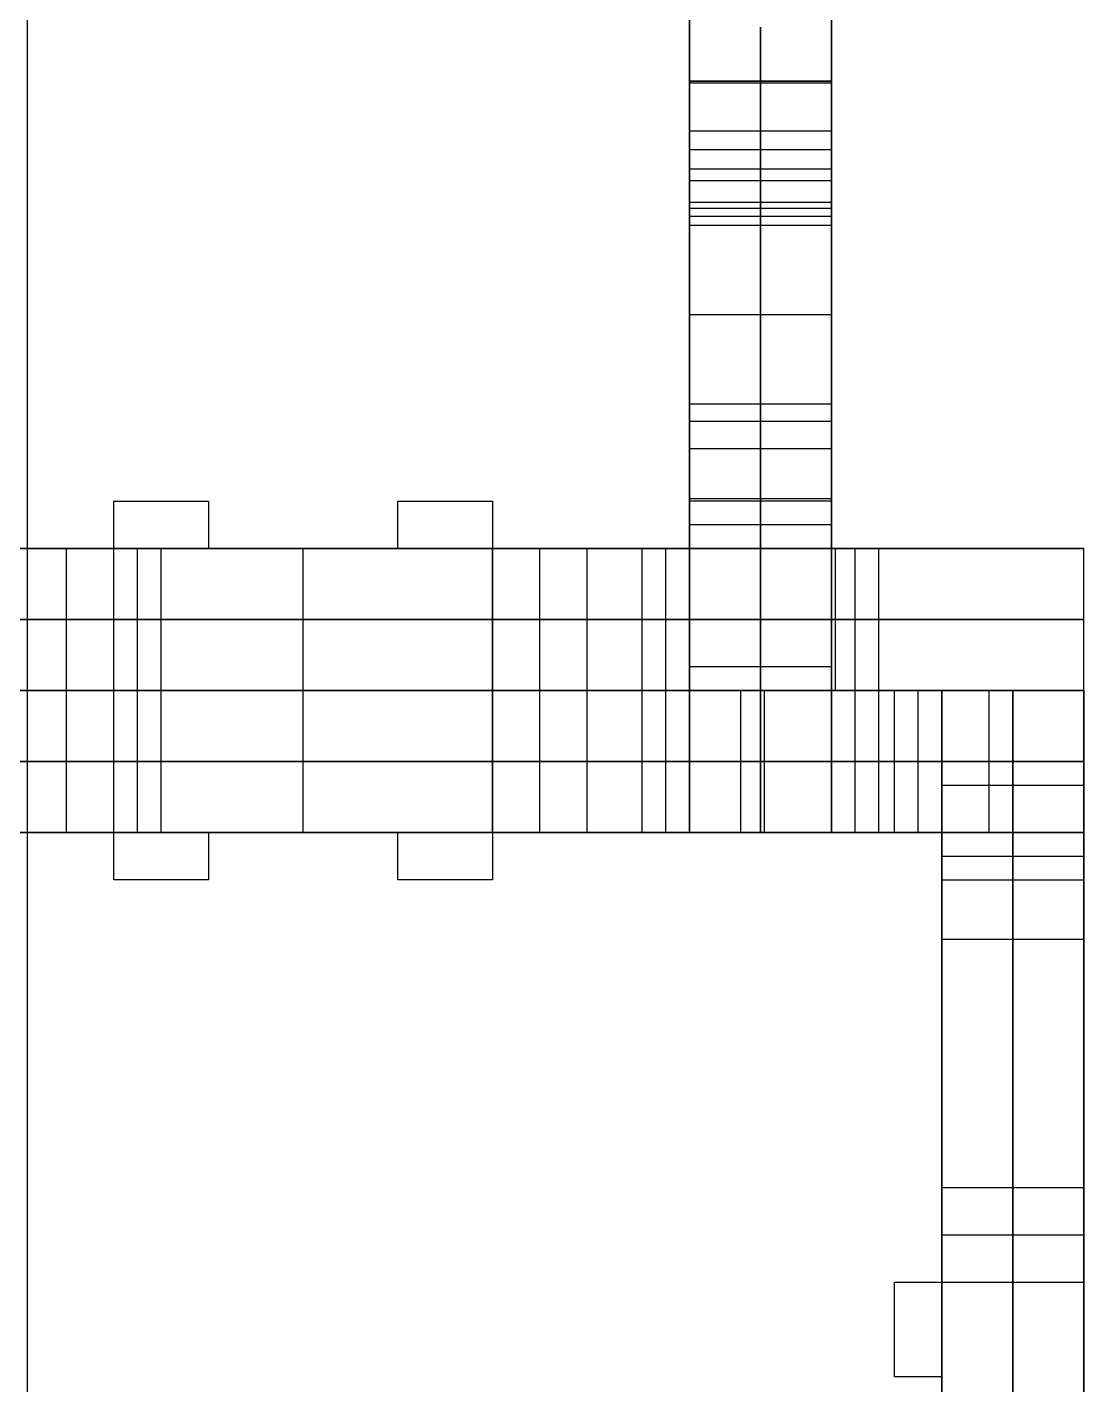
# Model space of a CAD drawing. Extents: x -2580 to -2312, y -43168 to -40231.
# Drawn here: x -2445.5 to -2311.5, y -42987.5 to -42815.4 of the extents above; entities that cross this region are included whole.
import ezdxf

# ---------------------------------------------------------------- set-up
doc = ezdxf.new("R2010")
doc.units = 0
doc.layers.add('ENDS', color=40, linetype='CONTINUOUS')

# ---------------------------------------------------------------- blocks, each defined once
blk = doc.blocks.new('SKYLARK200_END-XXXS-1')
at = {"layer": 'ENDS'}
for p, q in [((-134, -2068.02, 264), (-134, -2918.01, 264)), ((-134, -2068.02, 282), (-134, -2918.01, 282)), ((-50, -2068.03, 141), (-50, -2650.03, 141)), ((-32, -2068.03, 141), (-32, -2650.03, 141)), ((-50, -2650.02, 282), (-50, -2508.42, 282)), ((-50, -2650.02, 264), (-50, -2508.42, 264)), ((-50, -2650.02, 273), (-50, -2508.42, 273)), ((-50, -2523.93, 226), (-50, -2601.93, 226)), ((-50, -2601.93, 56), (-50, -2523.93, 56)), ((-41, -2583.93, 226), (-41, -2601.93, 226)), ((-41, -2601.93, 56), (-41, -2583.93, 56)), ((-32, -2601.93, 56), (-32, -2583.93, 56)), ((-32, -2583.93, 226), (-32, -2601.93, 226)), ((-32, -2590.78, 282), (-50, -2590.78, 282)), ((-50, -2590.78, 282), (-50, -2603.43, 282)), ((-32, -2590.78, 0), (-50, -2590.78, 0)), ((-50, -2603.43, 0), (-50, -2590.78, 0)), ((-32, -2590.84, 281.13), (-50, -2590.84, 281.13)), ((-32, -2590.84, 0.87), (-50, -2590.84, 0.87)), ((-32, -2591.03, 280.28), (-50, -2591.03, 280.28)), ((-50, -2607.93, 232), (-50, -2591.03, 280.28)), ((-32, -2591.03, 1.72), (-50, -2591.03, 1.72)), ((-50, -2591.03, 1.72), (-50, -2607.93, 50)), ((-41, -2590.78, 282), (-41, -2603.43, 282)), ((-41, -2603.43, 0), (-41, -2590.78, 0)), ((-41, -2607.93, 232), (-41, -2591.03, 280.28)), ((-41, -2591.03, 1.72), (-41, -2607.93, 50)), ((-32, -2590.78, 282), (-32, -2603.43, 282)), ((-32, -2603.43, 0), (-32, -2590.78, 0)), ((-32, -2607.93, 232), (-32, -2591.03, 280.28)), ((-32, -2591.03, 1.72), (-32, -2607.93, 50)), ((-32, -2597.11, 282), (-50, -2597.11, 282)), ((-32, -2597.11, 0), (-50, -2597.11, 0)), ((-32, -2599.48, 256.14), (-50, -2599.48, 256.14)), ((-32, -2599.48, 25.86), (-50, -2599.48, 25.86)), ((-32, -2601.93, 226), (-50, -2601.93, 226)), ((-32, -2601.93, 56), (-50, -2601.93, 56)), ((-32, -2603.43, 282), (-50, -2603.43, 282)), ((-32, -2603.43, 0), (-50, -2603.43, 0)), ((-32, -2606.17, 227.76), (-50, -2606.17, 227.76)), ((-32, -2606.17, 54.24), (-50, -2606.17, 54.24)), ((-32, -2606.9, 283.1), (-50, -2606.9, 283.1)), ((-32, -2606.9, -1.1), (-50, -2606.9, -1.1)), ((-32, -2607.93, 232), (-50, -2607.93, 232)), ((-32, -2607.93, 50), (-50, -2607.93, 50)), ((-32, -2609.09, 286), (-50, -2609.09, 286)), ((-32, -2609.09, -4), (-50, -2609.09, -4)), ((-32, -2620.4, 294), (-50, -2620.4, 294)), ((-32, -2620.4, -12), (-50, -2620.4, -12)), ((-32, -2631.72, 286), (-50, -2631.72, 286)), ((-32, -2631.72, -4), (-50, -2631.72, -4)), ((-32, -2633.91, 283.1), (-50, -2633.91, 283.1)), ((-32, -2633.91, -1.1), (-50, -2633.91, -1.1)), ((-32, -2637.37, 282), (-50, -2637.37, 282)), ((-50, -2637.37, 282), (-50, -2650.03, 282)), ((-32, -2637.37, 0), (-50, -2637.37, 0)), ((-50, -2650.03, 0), (-50, -2637.37, 0)), ((-41, -2637.37, 282), (-41, -2650.03, 282)), ((-41, -2650.03, 0), (-41, -2637.37, 0)), ((-32, -2637.37, 282), (-32, -2650.03, 282)), ((-32, -2650.03, 0), (-32, -2637.37, 0)), ((-123, -2644.02, 282), (-111, -2644.02, 282)), ((-123, -2644.02, 264), (-111, -2644.02, 264)), ((-123, -2644.02, 282), (-123, -2644.02, 264)), ((-123, -2692.02, 282), (-123, -2644.02, 282)), ((-123, -2692.02, 264), (-123, -2644.02, 264)), ((-123, -2644.02, 273), (-111, -2644.02, 273)), ((-123, -2692.02, 273), (-123, -2644.02, 273)), ((-117, -2644.02, 282), (-117, -2644.02, 264)), ((-111, -2644.02, 282), (-111, -2644.02, 264)), ((-111, -2644.02, 282), (-111, -2650.02, 282)), ((-111, -2644.02, 264), (-111, -2650.02, 264)), ((-111, -2644.02, 273), (-111, -2650.02, 273)), ((-87, -2650.02, 282), (-87, -2644.02, 282)), ((-87, -2644.02, 282), (-87, -2644.02, 264)), ((-87, -2650.02, 264), (-87, -2644.02, 264)), ((-87, -2644.02, 282), (-75, -2644.02, 282)), ((-87, -2644.02, 264), (-75, -2644.02, 264)), ((-87, -2650.02, 273), (-87, -2644.02, 273)), ((-87, -2644.02, 273), (-75, -2644.02, 273)), ((-81, -2644.02, 282), (-81, -2644.02, 264)), ((-75, -2644.02, 282), (-75, -2644.02, 264)), ((-75, -2644.02, 282), (-75, -2692.02, 282)), ((-75, -2644.02, 264), (-75, -2692.02, 264)), ((-75, -2644.02, 273), (-75, -2692.02, 273)), ((-32, -2643.7, 282), (-50, -2643.7, 282)), ((-32, -2643.7, 0), (-50, -2643.7, 0)), ((-32, -2644.03, 240.25), (-50, -2644.03, 240.25)), ((-50, -2650.03, 240.25), (-50, -2644.03, 240.25)), ((-32, -2644.03, 228.25), (-50, -2644.03, 228.25)), ((-50, -2644.03, 240.25), (-50, -2644.03, 228.25)), ((-50, -2644.03, 228.25), (-50, -2686.03, 228.25)), ((-32, -2644.03, 168.25), (-50, -2644.03, 168.25)), ((-50, -2686.03, 168.25), (-50, -2644.03, 168.25)), ((-32, -2644.03, 156.25), (-50, -2644.03, 156.25)), ((-50, -2644.03, 168.25), (-50, -2644.03, 156.25)), ((-50, -2644.03, 156.25), (-50, -2650.03, 156.25)), ((-32, -2644.03, 113.25), (-50, -2644.03, 113.25)), ((-50, -2650.03, 113.25), (-50, -2644.03, 113.25)), ((-32, -2644.03, 101.25), (-50, -2644.03, 101.25)), ((-50, -2644.03, 113.25), (-50, -2644.03, 101.25)), ((-50, -2644.03, 101.25), (-50, -2686.03, 101.25)), ((-32, -2644.03, 41.25), (-50, -2644.03, 41.25)), ((-50, -2686.03, 41.25), (-50, -2644.03, 41.25)), ((-32, -2644.03, 29.25), (-50, -2644.03, 29.25)), ((-50, -2644.03, 41.25), (-50, -2644.03, 29.25)), ((-50, -2644.03, 29.25), (-50, -2650.03, 29.25)), ((-32, -2644.03, 234.25), (-50, -2644.03, 234.25)), ((-32, -2644.03, 162.25), (-50, -2644.03, 162.25)), ((-32, -2644.03, 107.25), (-50, -2644.03, 107.25)), ((-32, -2644.03, 35.25), (-50, -2644.03, 35.25)), ((-41, -2650.03, 240.25), (-41, -2644.03, 240.25)), ((-41, -2644.03, 240.25), (-41, -2644.03, 228.25)), ((-41, -2644.03, 228.25), (-41, -2686.03, 228.25)), ((-41, -2686.03, 168.25), (-41, -2644.03, 168.25)), ((-41, -2644.03, 168.25), (-41, -2644.03, 156.25)), ((-41, -2644.03, 156.25), (-41, -2650.03, 156.25)), ((-41, -2650.03, 113.25), (-41, -2644.03, 113.25)), ((-41, -2644.03, 113.25), (-41, -2644.03, 101.25)), ((-41, -2644.03, 101.25), (-41, -2686.03, 101.25)), ((-41, -2686.03, 41.25), (-41, -2644.03, 41.25)), ((-41, -2644.03, 41.25), (-41, -2644.03, 29.25)), ((-41, -2644.03, 29.25), (-41, -2650.03, 29.25)), ((-32, -2650.03, 240.25), (-32, -2644.03, 240.25)), ((-32, -2644.03, 240.25), (-32, -2644.03, 228.25)), ((-32, -2644.03, 228.25), (-32, -2686.03, 228.25)), ((-32, -2686.03, 168.25), (-32, -2644.03, 168.25)), ((-32, -2644.03, 168.25), (-32, -2644.03, 156.25)), ((-32, -2644.03, 156.25), (-32, -2650.03, 156.25)), ((-32, -2650.03, 113.25), (-32, -2644.03, 113.25)), ((-32, -2644.03, 113.25), (-32, -2644.03, 101.25)), ((-32, -2644.03, 101.25), (-32, -2686.03, 101.25)), ((-32, -2686.03, 41.25), (-32, -2644.03, 41.25)), ((-32, -2644.03, 41.25), (-32, -2644.03, 29.25)), ((-32, -2644.03, 29.25), (-32, -2650.03, 29.25)), ((-111, -2647.02, 282), (-111, -2647.02, 264)), ((-87, -2647.02, 282), (-87, -2647.02, 264)), ((-32, -2647.03, 240.25), (-50, -2647.03, 240.25)), ((-32, -2647.03, 156.25), (-50, -2647.03, 156.25)), ((-32, -2647.03, 113.25), (-50, -2647.03, 113.25)), ((-32, -2647.03, 29.25), (-50, -2647.03, 29.25)), ((0, -2650.02, 141), (-244, -2650.02, 141)), ((-182.99, -2650.02, 140), (-116.99, -2650.02, 140)), ((-122.99, -2650.02, 258), (-134.99, -2650.02, 258)), ((-134, -2650.02, 140), (-134, -2650.02, 258)), ((-128.99, -2668.02, 258), (-128.99, -2650.02, 258)), ((-122.99, -2668.02, 128), (-122.99, -2650.02, 128)), ((-116.99, -2650.02, 128), (-122.99, -2650.02, 128)), ((-122.99, -2668.02, -18), (-122.99, -2650.02, -18)), ((-122.99, -2650.02, 128), (-122.99, -2650.02, -18)), ((-122.99, -2650.02, -18), (-74.99, -2650.02, -18)), ((-122.99, -2668.02, 300), (-122.99, -2650.02, 300)), ((-74.99, -2650.02, 300), (-122.99, -2650.02, 300)), ((-122.99, -2668.02, 258), (-122.99, -2650.02, 258)), ((-122.99, -2650.02, 300), (-122.99, -2650.02, 258)), ((-122.99, -2668.02, 140), (-122.99, -2650.02, 140)), ((-122.99, -2668.02, 55), (-122.99, -2650.02, 55)), ((-122.99, -2668.02, 279), (-122.99, -2650.02, 279)), ((-119.99, -2668.02, 128), (-119.99, -2650.02, 128)), ((-116.99, -2668.02, 140), (-116.99, -2650.02, 140)), ((-116.99, -2668.02, 128), (-116.99, -2650.02, 128)), ((-116.99, -2650.02, 140), (-116.99, -2650.02, 128)), ((-116.99, -2668.02, 134), (-116.99, -2650.02, 134)), ((-111, -2650.02, 282), (-111, -2650.02, 264)), ((-111, -2650.02, 282), (-87, -2650.02, 282)), ((-111, -2650.02, 264), (-87, -2650.02, 264)), ((-111, -2650.02, 273), (-87, -2650.02, 273)), ((-99, -2650.02, 282), (-99, -2650.02, 264)), ((-98.99, -2668.02, -18), (-98.99, -2650.02, -18)), ((-98.99, -2668.02, 300), (-98.99, -2650.02, 300)), ((-87, -2650.02, 282), (-87, -2650.02, 264)), ((-75, -2650.02, 282), (-75, -2650.02, 264)), ((-74.99, -2668.02, -18), (-74.99, -2650.02, -18)), ((-74.99, -2668.02, 24), (-74.99, -2650.02, 24)), ((-74.99, -2650.02, -18), (-74.99, -2650.02, 24)), ((-74.99, -2650.02, 24), (-62.99, -2650.02, 24)), ((-74.99, -2668.02, 258), (-74.99, -2650.02, 258)), ((-62.99, -2650.02, 258), (-74.99, -2650.02, 258)), ((-74.99, -2668.02, 300), (-74.99, -2650.02, 300)), ((-74.99, -2650.02, 258), (-74.99, -2650.02, 300)), ((-74.99, -2668.02, 18), (-74.99, -2650.02, 18)), ((-74.99, -2668.02, 264), (-74.99, -2650.02, 264)), ((-68.99, -2668.02, 24), (-68.99, -2650.02, 24)), ((-68.99, -2668.02, 258), (-68.99, -2650.02, 258)), ((-62.99, -2668.02, 24), (-62.99, -2650.02, 24)), ((-62.99, -2668.02, 18), (-62.99, -2650.02, 18)), ((-62.99, -2650.02, 24), (-62.99, -2650.02, 18)), ((-62.99, -2650.02, 18), (0, -2650.02, 18)), ((-62.99, -2668.02, 264), (-62.99, -2650.02, 264)), ((0, -2650.02, 264), (-62.99, -2650.02, 264)), ((-62.99, -2668.02, 258), (-62.99, -2650.02, 258)), ((-62.99, -2650.02, 264), (-62.99, -2650.02, 258)), ((-62.99, -2668.02, 21), (-62.99, -2650.02, 21)), ((-62.99, -2668.02, 261), (-62.99, -2650.02, 261)), ((-56, -2668.02, 41.25), (-56, -2650.02, 41.25)), ((-26, -2650.02, 41.25), (-56, -2650.02, 41.25)), ((-56, -2668.02, 53.25), (-56, -2650.02, 53.25)), ((-56, -2650.02, 41.25), (-56, -2650.02, 53.25)), ((-56, -2650.02, 53.25), (-50, -2650.02, 53.25)), ((-56, -2668.02, 89.25), (-56, -2650.02, 89.25)), ((-50, -2650.02, 89.25), (-56, -2650.02, 89.25)), ((-56, -2668.02, 101.25), (-56, -2650.02, 101.25)), ((-56, -2650.02, 89.25), (-56, -2650.02, 101.25)), ((-56, -2650.02, 101.25), (-26, -2650.02, 101.25)), ((-56, -2668.02, 168.25), (-56, -2650.02, 168.25)), ((-26, -2650.02, 168.25), (-56, -2650.02, 168.25)), ((-56, -2668.02, 180.25), (-56, -2650.02, 180.25)), ((-56, -2650.02, 168.25), (-56, -2650.02, 180.25)), ((-56, -2650.02, 180.25), (-50, -2650.02, 180.25)), ((-56, -2668.02, 216.25), (-56, -2650.02, 216.25)), ((-50, -2650.02, 216.25), (-56, -2650.02, 216.25)), ((-56, -2668.02, 228.25), (-56, -2650.02, 228.25)), ((-56, -2650.02, 216.25), (-56, -2650.02, 228.25)), ((-56, -2650.02, 228.25), (-26, -2650.02, 228.25)), ((-56, -2668.02, 47.25), (-56, -2650.02, 47.25)), ((-56, -2668.02, 95.25), (-56, -2650.02, 95.25)), ((-56, -2668.02, 174.25), (-56, -2650.02, 174.25)), ((-56, -2668.02, 222.25), (-56, -2650.02, 222.25)), ((-53, -2668.02, 53.25), (-53, -2650.02, 53.25)), ((-53, -2668.02, 89.25), (-53, -2650.02, 89.25)), ((-53, -2668.02, 180.25), (-53, -2650.02, 180.25)), ((-53, -2668.02, 216.25), (-53, -2650.02, 216.25)), ((-50, -2668.02, 53.25), (-50, -2650.02, 53.25)), ((-50, -2668.02, 89.25), (-50, -2650.02, 89.25)), ((-50, -2650.02, 53.25), (-50, -2650.02, 89.25)), ((-50, -2668.02, 180.25), (-50, -2650.02, 180.25)), ((-50, -2668.02, 216.25), (-50, -2650.02, 216.25)), ((-50, -2650.02, 180.25), (-50, -2650.02, 216.25)), ((-50, -2668.02, 41.25), (-50, -2650.02, 41.25)), ((-50, -2668.02, 71.25), (-50, -2650.02, 71.25)), ((-50, -2668.02, 101.25), (-50, -2650.02, 101.25)), ((-50, -2668.02, 168.25), (-50, -2650.02, 168.25)), ((-50, -2668.02, 198.25), (-50, -2650.02, 198.25)), ((-50, -2668.02, 228.25), (-50, -2650.02, 228.25)), ((0, -2650.02, 282), (-50, -2650.02, 282)), ((-50, -2650.02, 282), (-50, -2650.02, 264)), ((0, -2650.02, 264), (-50, -2650.02, 264)), ((0, -2650.02, 273), (-50, -2650.02, 273)), ((-32, -2650.03, 282), (-50, -2650.03, 282)), ((-32, -2650.03, 240.25), (-50, -2650.03, 240.25)), ((-50, -2650.03, 282), (-50, -2650.03, 240.25)), ((-32, -2650.03, 156.25), (-50, -2650.03, 156.25)), ((-32, -2650.03, 113.25), (-50, -2650.03, 113.25)), ((-50, -2650.03, 156.25), (-50, -2650.03, 113.25)), ((-32, -2650.03, 29.25), (-50, -2650.03, 29.25)), ((-32, -2650.03, 0), (-50, -2650.03, 0)), ((-50, -2650.03, 29.25), (-50, -2650.03, 0)), ((-32, -2650.03, 261.12), (-50, -2650.03, 261.12)), ((-32, -2650.03, 168.25), (-50, -2650.03, 168.25)), ((-32, -2650.03, 134.75), (-50, -2650.03, 134.75)), ((-32, -2650.03, 101.25), (-50, -2650.03, 101.25)), ((-32, -2650.03, 41.25), (-50, -2650.03, 41.25)), ((-32, -2650.03, 14.62), (-50, -2650.03, 14.62)), ((-41, -2650.03, 282), (-41, -2650.03, 240.25)), ((-41, -2650.03, 156.25), (-41, -2650.03, 113.25)), ((-41, -2650.03, 29.25), (-41, -2650.03, 0)), ((-32, -2650.02, 53.25), (-26, -2650.02, 53.25)), ((-32, -2668.02, 53.25), (-32, -2650.02, 53.25)), ((-32, -2668.02, 89.25), (-32, -2650.02, 89.25)), ((-26, -2650.02, 89.25), (-32, -2650.02, 89.25)), ((-32, -2650.02, 89.25), (-32, -2650.02, 53.25)), ((-32, -2650.02, 180.25), (-26, -2650.02, 180.25)), ((-32, -2668.02, 180.25), (-32, -2650.02, 180.25)), ((-32, -2668.02, 216.25), (-32, -2650.02, 216.25)), ((-26, -2650.02, 216.25), (-32, -2650.02, 216.25)), ((-32, -2650.02, 216.25), (-32, -2650.02, 180.25)), ((-32, -2668.02, 41.25), (-32, -2650.02, 41.25)), ((-32, -2668.02, 101.25), (-32, -2650.02, 101.25)), ((-32, -2668.02, 71.25), (-32, -2650.02, 71.25)), ((-32, -2668.02, 168.25), (-32, -2650.02, 168.25)), ((-32, -2668.02, 228.25), (-32, -2650.02, 228.25)), ((-32, -2668.02, 198.25), (-32, -2650.02, 198.25)), ((-32, -2650.03, 282), (-32, -2650.03, 240.25)), ((-32, -2650.03, 156.25), (-32, -2650.03, 113.25)), ((-32, -2650.03, 29.25), (-32, -2650.03, 0)), ((-31.5, -2668.02, 18), (-31.5, -2650.02, 18)), ((-31.5, -2668.02, 264), (-31.5, -2650.02, 264)), ((-29, -2668.02, 53.25), (-29, -2650.02, 53.25)), ((-29, -2668.02, 89.25), (-29, -2650.02, 89.25)), ((-29, -2668.02, 180.25), (-29, -2650.02, 180.25)), ((-29, -2668.02, 216.25), (-29, -2650.02, 216.25)), ((-26, -2668.02, 53.25), (-26, -2650.02, 53.25)), ((-26, -2668.02, 41.25), (-26, -2650.02, 41.25)), ((-26, -2650.02, 53.25), (-26, -2650.02, 41.25)), ((-26, -2668.02, 101.25), (-26, -2650.02, 101.25)), ((-26, -2668.02, 89.25), (-26, -2650.02, 89.25)), ((-26, -2650.02, 101.25), (-26, -2650.02, 89.25)), ((-26, -2668.02, 180.25), (-26, -2650.02, 180.25)), ((-26, -2668.02, 168.25), (-26, -2650.02, 168.25)), ((-26, -2650.02, 180.25), (-26, -2650.02, 168.25)), ((-26, -2668.02, 228.25), (-26, -2650.02, 228.25)), ((-26, -2668.02, 216.25), (-26, -2650.02, 216.25)), ((-26, -2650.02, 228.25), (-26, -2650.02, 216.25)), ((-26, -2668.02, 47.25), (-26, -2650.02, 47.25)), ((-26, -2668.02, 95.25), (-26, -2650.02, 95.25)), ((-26, -2668.02, 174.25), (-26, -2650.02, 174.25)), ((-26, -2668.02, 222.25), (-26, -2650.02, 222.25)), ((-18, -2650.02, 282), (-18, -2650.02, 264)), ((0, -2668.02, 18), (0, -2650.02, 18)), ((0, -2668.02, 264), (0, -2650.02, 264)), ((0, -2650.02, 18), (0, -2650.02, 264)), ((0, -2668.02, 141), (0, -2650.02, 141)), ((0, -2743.02, 282), (0, -2650.02, 282)), ((0, -2650.02, 282), (0, -2650.02, 264)), ((0, -2743.02, 264), (0, -2650.02, 264)), ((0, -2743.02, 273), (0, -2650.02, 273)), ((-182.99, -2659.02, 140), (-116.99, -2659.02, 140)), ((-122.99, -2659.02, 258), (-134.99, -2659.02, 258)), ((-116.99, -2659.02, 128), (-122.99, -2659.02, 128)), ((-122.99, -2659.02, 128), (-122.99, -2659.02, -18)), ((-122.99, -2659.02, -18), (-74.99, -2659.02, -18)), ((-74.99, -2659.02, 300), (-122.99, -2659.02, 300)), ((-122.99, -2659.02, 300), (-122.99, -2659.02, 258)), ((-116.99, -2659.02, 140), (-116.99, -2659.02, 128)), ((-74.99, -2659.02, -18), (-74.99, -2659.02, 24)), ((-74.99, -2659.02, 24), (-62.99, -2659.02, 24)), ((-62.99, -2659.02, 258), (-74.99, -2659.02, 258)), ((-74.99, -2659.02, 258), (-74.99, -2659.02, 300)), ((-62.99, -2659.02, 24), (-62.99, -2659.02, 18)), ((-62.99, -2659.02, 18), (0, -2659.02, 18)), ((0, -2659.02, 264), (-62.99, -2659.02, 264)), ((-62.99, -2659.02, 264), (-62.99, -2659.02, 258)), ((-26, -2659.02, 41.25), (-56, -2659.02, 41.25)), ((-56, -2659.02, 41.25), (-56, -2659.02, 53.25)), ((-56, -2659.02, 53.25), (-50, -2659.02, 53.25)), ((-50, -2659.02, 89.25), (-56, -2659.02, 89.25)), ((-56, -2659.02, 89.25), (-56, -2659.02, 101.25)), ((-56, -2659.02, 101.25), (-26, -2659.02, 101.25)), ((-26, -2659.02, 168.25), (-56, -2659.02, 168.25)), ((-56, -2659.02, 168.25), (-56, -2659.02, 180.25)), ((-56, -2659.02, 180.25), (-50, -2659.02, 180.25)), ((-50, -2659.02, 216.25), (-56, -2659.02, 216.25)), ((-56, -2659.02, 216.25), (-56, -2659.02, 228.25)), ((-56, -2659.02, 228.25), (-26, -2659.02, 228.25)), ((-50, -2659.02, 53.25), (-50, -2659.02, 89.25)), ((-50, -2659.02, 180.25), (-50, -2659.02, 216.25)), ((-32, -2659.02, 53.25), (-26, -2659.02, 53.25)), ((-26, -2659.02, 89.25), (-32, -2659.02, 89.25)), ((-32, -2659.02, 89.25), (-32, -2659.02, 53.25)), ((-32, -2659.02, 180.25), (-26, -2659.02, 180.25)), ((-26, -2659.02, 216.25), (-32, -2659.02, 216.25)), ((-32, -2659.02, 216.25), (-32, -2659.02, 180.25)), ((-26, -2659.02, 53.25), (-26, -2659.02, 41.25)), ((-26, -2659.02, 101.25), (-26, -2659.02, 89.25)), ((-26, -2659.02, 180.25), (-26, -2659.02, 168.25)), ((-26, -2659.02, 228.25), (-26, -2659.02, 216.25)), ((0, -2659.02, 18), (0, -2659.02, 264)), ((-32, -2665.03, 228.25), (-50, -2665.03, 228.25)), ((-244, -2668.02, 141), (-18, -2668.02, 141)), ((0, -2668.02, 141), (-244, -2668.02, 141)), ((-182.99, -2668.02, 140), (-116.99, -2668.02, 140)), ((-182.99, -2668.02, 140), (-116.99, -2668.02, 140)), ((-122.99, -2668.02, 258), (-134.99, -2668.02, 258)), ((-122.99, -2668.02, 258), (-134.99, -2668.02, 258)), ((-134, -2668.02, 140), (-134, -2668.02, 258)), ((-128.99, -2686.02, 258), (-128.99, -2668.02, 258)), ((-122.99, -2686.02, -18), (-122.99, -2668.02, -18)), ((-122.99, -2668.02, 128), (-122.99, -2668.02, -18)), ((-122.99, -2686.02, 128), (-122.99, -2668.02, 128)), ((-122.99, -2668.02, -18), (-74.99, -2668.02, -18)), ((-122.99, -2686.02, 300), (-122.99, -2668.02, 300)), ((-74.99, -2668.02, 300), (-122.99, -2668.02, 300)), ((-122.99, -2686.02, 258), (-122.99, -2668.02, 258)), ((-122.99, -2668.02, 300), (-122.99, -2668.02, 258)), ((-116.99, -2668.02, 128), (-122.99, -2668.02, 128)), ((-122.99, -2686.02, 55), (-122.99, -2668.02, 55)), ((-122.99, -2686.02, 279), (-122.99, -2668.02, 279)), ((-122.99, -2686.02, 140), (-122.99, -2668.02, 140)), ((-116.99, -2668.02, 128), (-122.99, -2668.02, 128)), ((-122.99, -2668.02, 128), (-122.99, -2668.02, -18)), ((-122.99, -2668.02, -18), (-74.99, -2668.02, -18)), ((-74.99, -2668.02, 300), (-122.99, -2668.02, 300)), ((-122.99, -2668.02, 300), (-122.99, -2668.02, 258)), ((-119.99, -2686.02, 128), (-119.99, -2668.02, 128)), ((-116.99, -2686.02, 140), (-116.99, -2668.02, 140)), ((-116.99, -2686.02, 128), (-116.99, -2668.02, 128)), ((-116.99, -2668.02, 140), (-116.99, -2668.02, 128)), ((-116.99, -2686.02, 134), (-116.99, -2668.02, 134)), ((-116.99, -2668.02, 140), (-116.99, -2668.02, 128)), ((-98.99, -2686.02, -18), (-98.99, -2668.02, -18)), ((-98.99, -2686.02, 300), (-98.99, -2668.02, 300)), ((-74.99, -2686.02, -18), (-74.99, -2668.02, -18)), ((-74.99, -2686.02, 24), (-74.99, -2668.02, 24)), ((-74.99, -2668.02, -18), (-74.99, -2668.02, 24)), ((-74.99, -2668.02, 24), (-62.99, -2668.02, 24)), ((-74.99, -2686.02, 258), (-74.99, -2668.02, 258)), ((-62.99, -2668.02, 258), (-74.99, -2668.02, 258)), ((-74.99, -2686.02, 300), (-74.99, -2668.02, 300)), ((-74.99, -2668.02, 258), (-74.99, -2668.02, 300)), ((-74.99, -2686.02, 18), (-74.99, -2668.02, 18)), ((-74.99, -2686.02, 264), (-74.99, -2668.02, 264)), ((-74.99, -2668.02, -18), (-74.99, -2668.02, 24)), ((-74.99, -2668.02, 24), (-62.99, -2668.02, 24)), ((-62.99, -2668.02, 258), (-74.99, -2668.02, 258)), ((-74.99, -2668.02, 258), (-74.99, -2668.02, 300)), ((-68.99, -2686.02, 24), (-68.99, -2668.02, 24)), ((-68.99, -2686.02, 258), (-68.99, -2668.02, 258)), ((-62.99, -2686.02, 24), (-62.99, -2668.02, 24)), ((-62.99, -2686.02, 18), (-62.99, -2668.02, 18)), ((-62.99, -2668.02, 24), (-62.99, -2668.02, 18)), ((-62.99, -2668.02, 18), (-24, -2668.02, 18)), ((-62.99, -2686.02, 264), (-62.99, -2668.02, 264)), ((-18, -2668.02, 264), (-62.99, -2668.02, 264)), ((-62.99, -2686.02, 258), (-62.99, -2668.02, 258)), ((-62.99, -2668.02, 264), (-62.99, -2668.02, 258)), ((-62.99, -2686.02, 21), (-62.99, -2668.02, 21)), ((-62.99, -2686.02, 261), (-62.99, -2668.02, 261)), ((-62.99, -2668.02, 24), (-62.99, -2668.02, 18)), ((-62.99, -2668.02, 18), (0, -2668.02, 18)), ((0, -2668.02, 264), (-62.99, -2668.02, 264)), ((-62.99, -2668.02, 264), (-62.99, -2668.02, 258)), ((-56, -2686.02, 168.25), (-56, -2668.02, 168.25)), ((-26, -2668.02, 168.25), (-56, -2668.02, 168.25)), ((-56, -2686.02, 180.25), (-56, -2668.02, 180.25)), ((-56, -2668.02, 168.25), (-56, -2668.02, 180.25)), ((-56, -2668.02, 180.25), (-50, -2668.02, 180.25)), ((-56, -2686.02, 216.25), (-56, -2668.02, 216.25)), ((-50, -2668.02, 216.25), (-56, -2668.02, 216.25)), ((-56, -2686.02, 228.25), (-56, -2668.02, 228.25)), ((-56, -2668.02, 216.25), (-56, -2668.02, 228.25)), ((-56, -2668.02, 228.25), (-26, -2668.02, 228.25)), ((-56, -2686.02, 41.25), (-56, -2668.02, 41.25)), ((-26, -2668.02, 41.25), (-56, -2668.02, 41.25)), ((-56, -2686.02, 53.25), (-56, -2668.02, 53.25)), ((-56, -2668.02, 41.25), (-56, -2668.02, 53.25)), ((-56, -2668.02, 53.25), (-50, -2668.02, 53.25)), ((-56, -2686.02, 89.25), (-56, -2668.02, 89.25)), ((-50, -2668.02, 89.25), (-56, -2668.02, 89.25)), ((-56, -2686.02, 101.25), (-56, -2668.02, 101.25)), ((-56, -2668.02, 89.25), (-56, -2668.02, 101.25)), ((-56, -2668.02, 101.25), (-26, -2668.02, 101.25)), ((-56, -2686.02, 174.25), (-56, -2668.02, 174.25)), ((-56, -2686.02, 222.25), (-56, -2668.02, 222.25)), ((-56, -2686.02, 47.25), (-56, -2668.02, 47.25)), ((-56, -2686.02, 95.25), (-56, -2668.02, 95.25)), ((-26, -2668.02, 41.25), (-56, -2668.02, 41.25)), ((-56, -2668.02, 41.25), (-56, -2668.02, 53.25)), ((-56, -2668.02, 53.25), (-50, -2668.02, 53.25)), ((-50, -2668.02, 89.25), (-56, -2668.02, 89.25)), ((-56, -2668.02, 89.25), (-56, -2668.02, 101.25)), ((-56, -2668.02, 101.25), (-26, -2668.02, 101.25)), ((-26, -2668.02, 168.25), (-56, -2668.02, 168.25)), ((-56, -2668.02, 168.25), (-56, -2668.02, 180.25)), ((-56, -2668.02, 180.25), (-50, -2668.02, 180.25)), ((-50, -2668.02, 216.25), (-56, -2668.02, 216.25)), ((-56, -2668.02, 216.25), (-56, -2668.02, 228.25)), ((-56, -2668.02, 228.25), (-26, -2668.02, 228.25)), ((-53, -2686.02, 180.25), (-53, -2668.02, 180.25)), ((-53, -2686.02, 216.25), (-53, -2668.02, 216.25)), ((-53, -2686.02, 53.25), (-53, -2668.02, 53.25)), ((-53, -2686.02, 89.25), (-53, -2668.02, 89.25)), ((-50, -2686.02, 180.25), (-50, -2668.02, 180.25)), ((-50, -2686.02, 216.25), (-50, -2668.02, 216.25)), ((-50, -2668.02, 180.25), (-50, -2668.02, 216.25)), ((-50, -2686.02, 53.25), (-50, -2668.02, 53.25)), ((-50, -2686.02, 89.25), (-50, -2668.02, 89.25)), ((-50, -2668.02, 53.25), (-50, -2668.02, 89.25)), ((-50, -2686.02, 168.25), (-50, -2668.02, 168.25)), ((-50, -2686.02, 198.25), (-50, -2668.02, 198.25)), ((-50, -2686.02, 228.25), (-50, -2668.02, 228.25)), ((-50, -2686.02, 41.25), (-50, -2668.02, 41.25)), ((-50, -2686.02, 71.25), (-50, -2668.02, 71.25)), ((-50, -2686.02, 101.25), (-50, -2668.02, 101.25)), ((-50, -2668.02, 53.25), (-50, -2668.02, 89.25)), ((-50, -2668.02, 180.25), (-50, -2668.02, 216.25)), ((-43.5, -2686.02, 18), (-43.5, -2668.02, 18)), ((-40.5, -2686.02, 264), (-40.5, -2668.02, 264)), ((-32, -2668.02, 180.25), (-26, -2668.02, 180.25)), ((-32, -2686.02, 180.25), (-32, -2668.02, 180.25)), ((-32, -2686.02, 216.25), (-32, -2668.02, 216.25)), ((-26, -2668.02, 216.25), (-32, -2668.02, 216.25)), ((-32, -2668.02, 216.25), (-32, -2668.02, 180.25)), ((-32, -2668.02, 53.25), (-26, -2668.02, 53.25)), ((-32, -2686.02, 53.25), (-32, -2668.02, 53.25)), ((-32, -2686.02, 89.25), (-32, -2668.02, 89.25)), ((-26, -2668.02, 89.25), (-32, -2668.02, 89.25)), ((-32, -2668.02, 89.25), (-32, -2668.02, 53.25)), ((-32, -2686.02, 168.25), (-32, -2668.02, 168.25)), ((-32, -2686.02, 228.25), (-32, -2668.02, 228.25)), ((-32, -2686.02, 198.25), (-32, -2668.02, 198.25)), ((-32, -2686.02, 41.25), (-32, -2668.02, 41.25)), ((-32, -2686.02, 101.25), (-32, -2668.02, 101.25)), ((-32, -2686.02, 71.25), (-32, -2668.02, 71.25)), ((-32, -2668.02, 53.25), (-26, -2668.02, 53.25)), ((-26, -2668.02, 89.25), (-32, -2668.02, 89.25)), ((-32, -2668.02, 89.25), (-32, -2668.02, 53.25)), ((-32, -2668.02, 180.25), (-26, -2668.02, 180.25)), ((-26, -2668.02, 216.25), (-32, -2668.02, 216.25)), ((-32, -2668.02, 216.25), (-32, -2668.02, 180.25)), ((-29, -2686.02, 180.25), (-29, -2668.02, 180.25)), ((-29, -2686.02, 216.25), (-29, -2668.02, 216.25)), ((-29, -2686.02, 53.25), (-29, -2668.02, 53.25)), ((-29, -2686.02, 89.25), (-29, -2668.02, 89.25)), ((-26, -2686.02, 180.25), (-26, -2668.02, 180.25)), ((-26, -2686.02, 168.25), (-26, -2668.02, 168.25)), ((-26, -2668.02, 180.25), (-26, -2668.02, 168.25)), ((-26, -2686.02, 228.25), (-26, -2668.02, 228.25)), ((-26, -2686.02, 216.25), (-26, -2668.02, 216.25)), ((-26, -2668.02, 228.25), (-26, -2668.02, 216.25)), ((-26, -2686.02, 53.25), (-26, -2668.02, 53.25)), ((-26, -2686.02, 41.25), (-26, -2668.02, 41.25)), ((-26, -2668.02, 53.25), (-26, -2668.02, 41.25)), ((-26, -2686.02, 101.25), (-26, -2668.02, 101.25)), ((-26, -2686.02, 89.25), (-26, -2668.02, 89.25)), ((-26, -2668.02, 101.25), (-26, -2668.02, 89.25)), ((-26, -2686.02, 174.25), (-26, -2668.02, 174.25)), ((-26, -2686.02, 222.25), (-26, -2668.02, 222.25)), ((-26, -2686.02, 47.25), (-26, -2668.02, 47.25)), ((-26, -2686.02, 95.25), (-26, -2668.02, 95.25)), ((-26, -2668.02, 53.25), (-26, -2668.02, 41.25)), ((-26, -2668.02, 101.25), (-26, -2668.02, 89.25)), ((-26, -2668.02, 180.25), (-26, -2668.02, 168.25)), ((-26, -2668.02, 228.25), (-26, -2668.02, 216.25)), ((-24, -2686.02, 18), (-24, -2668.02, 18)), ((-24, -2686.02, 31.25), (-24, -2668.02, 31.25)), ((-24, -2668.02, 18), (-24, -2668.02, 31.25)), ((-24, -2668.02, 31.25), (0, -2668.02, 31.25)), ((-24, -2686.02, 111.25), (-24, -2668.02, 111.25)), ((0, -2668.02, 111.25), (-24, -2668.02, 111.25)), ((-24, -2686.02, 123.25), (-24, -2668.02, 123.25)), ((-24, -2668.02, 111.25), (-24, -2668.02, 123.25)), ((-24, -2668.02, 123.25), (-18, -2668.02, 123.25)), ((-24, -2686.02, 146.25), (-24, -2668.02, 146.25)), ((-18, -2668.02, 146.25), (-24, -2668.02, 146.25)), ((-24, -2686.02, 158.25), (-24, -2668.02, 158.25)), ((-24, -2668.02, 146.25), (-24, -2668.02, 158.25)), ((-24, -2668.02, 158.25), (0, -2668.02, 158.25)), ((-24, -2686.02, 238.25), (-24, -2668.02, 238.25)), ((0, -2668.02, 238.25), (-24, -2668.02, 238.25)), ((-24, -2686.02, 250.25), (-24, -2668.02, 250.25)), ((-24, -2668.02, 238.25), (-24, -2668.02, 250.25)), ((-24, -2668.02, 250.25), (-18, -2668.02, 250.25)), ((-24, -2686.02, 24.62), (-24, -2668.02, 24.62)), ((-24, -2686.02, 117.25), (-24, -2668.02, 117.25)), ((-24, -2686.02, 152.25), (-24, -2668.02, 152.25)), ((-24, -2686.02, 244.25), (-24, -2668.02, 244.25)), ((-21, -2686.02, 123.25), (-21, -2668.02, 123.25)), ((-21, -2686.02, 146.25), (-21, -2668.02, 146.25)), ((-21, -2686.02, 250.25), (-21, -2668.02, 250.25)), ((-18, -2686.02, 123.25), (-18, -2668.02, 123.25)), ((-18, -2686.02, 146.25), (-18, -2668.02, 146.25)), ((-18, -2668.02, 123.25), (-18, -2668.02, 146.25)), ((-18, -2686.02, 250.25), (-18, -2668.02, 250.25)), ((-18, -2686.02, 264), (-18, -2668.02, 264)), ((-18, -2668.02, 250.25), (-18, -2668.02, 264)), ((-18, -2686.02, 134.75), (-18, -2668.02, 134.75)), ((-18, -2686.02, 257.12), (-18, -2668.02, 257.12)), ((-18, -2731.03, 264), (-18, -2668.03, 264)), ((-18, -2668.03, 264), (0, -2668.03, 264)), ((-18, -2668.03, 264), (-18, -2668.03, 238.25)), ((-18, -2668.03, 238.25), (0, -2668.03, 238.25)), ((-18, -2668.03, 238.25), (-18, -2692.03, 238.25)), ((-18, -2692.03, 158.25), (-18, -2668.03, 158.25)), ((-18, -2668.03, 158.25), (0, -2668.03, 158.25)), ((-18, -2668.03, 158.25), (-18, -2668.03, 111.25)), ((-18, -2668.03, 111.25), (0, -2668.03, 111.25)), ((-18, -2668.03, 111.25), (-18, -2692.03, 111.25)), ((-18, -2692.03, 31.25), (-18, -2668.03, 31.25)), ((-18, -2668.03, 31.25), (0, -2668.03, 31.25)), ((-18, -2668.03, 31.25), (-18, -2668.03, 0)), ((-18, -2668.03, 0), (0, -2668.03, 0)), ((-18, -2668.03, 0), (-18, -2731.03, 0)), ((-18, -2668.03, 251.12), (0, -2668.03, 251.12)), ((-18, -2668.03, 134.75), (0, -2668.03, 134.75)), ((-18, -2668.03, 15.62), (0, -2668.03, 15.62)), ((-18, -2668.03, 141), (-18, -2918.03, 141)), ((-12, -2686.02, 31.25), (-12, -2668.02, 31.25)), ((-12, -2686.02, 111.25), (-12, -2668.02, 111.25)), ((-12, -2686.02, 158.25), (-12, -2668.02, 158.25)), ((-12, -2686.02, 238.25), (-12, -2668.02, 238.25)), ((-9, -2731.03, 264), (-9, -2668.03, 264)), ((-9, -2668.03, 264), (-9, -2668.03, 238.25)), ((-9, -2668.03, 238.25), (-9, -2692.03, 238.25)), ((-9, -2692.03, 158.25), (-9, -2668.03, 158.25)), ((-9, -2668.03, 158.25), (-9, -2668.03, 111.25)), ((-9, -2668.03, 111.25), (-9, -2692.03, 111.25)), ((-9, -2692.03, 31.25), (-9, -2668.03, 31.25)), ((-9, -2668.03, 31.25), (-9, -2668.03, 0)), ((-9, -2668.03, 0), (-9, -2731.03, 0)), ((0, -2686.02, 31.25), (0, -2668.02, 31.25)), ((0, -2686.02, 111.25), (0, -2668.02, 111.25)), ((0, -2668.02, 31.25), (0, -2668.02, 111.25)), ((0, -2686.02, 158.25), (0, -2668.02, 158.25)), ((0, -2686.02, 238.25), (0, -2668.02, 238.25)), ((0, -2668.02, 158.25), (0, -2668.02, 238.25)), ((0, -2686.02, 71.25), (0, -2668.02, 71.25)), ((0, -2686.02, 198.25), (0, -2668.02, 198.25)), ((0, -2668.02, 18), (0, -2668.02, 264)), ((0, -2731.03, 264), (0, -2668.03, 264)), ((0, -2668.03, 264), (0, -2668.03, 238.25)), ((0, -2668.03, 238.25), (0, -2692.03, 238.25)), ((0, -2692.03, 158.25), (0, -2668.03, 158.25)), ((0, -2668.03, 158.25), (0, -2668.03, 111.25)), ((0, -2668.03, 111.25), (0, -2692.03, 111.25)), ((0, -2692.03, 31.25), (0, -2668.03, 31.25)), ((0, -2668.03, 31.25), (0, -2668.03, 0)), ((0, -2668.03, 0), (0, -2731.03, 0)), ((0, -2668.03, 141), (0, -2918.03, 141)), ((-182.99, -2677.02, 140), (-116.99, -2677.02, 140)), ((-122.99, -2677.02, 258), (-134.99, -2677.02, 258)), ((-122.99, -2677.02, 128), (-122.99, -2677.02, -18)), ((-122.99, -2677.02, -18), (-74.99, -2677.02, -18)), ((-74.99, -2677.02, 300), (-122.99, -2677.02, 300)), ((-122.99, -2677.02, 300), (-122.99, -2677.02, 258)), ((-116.99, -2677.02, 128), (-122.99, -2677.02, 128)), ((-116.99, -2677.02, 140), (-116.99, -2677.02, 128)), ((-74.99, -2677.02, -18), (-74.99, -2677.02, 24)), ((-74.99, -2677.02, 24), (-62.99, -2677.02, 24)), ((-62.99, -2677.02, 258), (-74.99, -2677.02, 258)), ((-74.99, -2677.02, 258), (-74.99, -2677.02, 300)), ((-62.99, -2677.02, 24), (-62.99, -2677.02, 18)), ((-62.99, -2677.02, 18), (-24, -2677.02, 18)), ((-18, -2677.02, 264), (-62.99, -2677.02, 264)), ((-62.99, -2677.02, 264), (-62.99, -2677.02, 258)), ((-26, -2677.02, 168.25), (-56, -2677.02, 168.25)), ((-56, -2677.02, 168.25), (-56, -2677.02, 180.25)), ((-56, -2677.02, 180.25), (-50, -2677.02, 180.25)), ((-50, -2677.02, 216.25), (-56, -2677.02, 216.25)), ((-56, -2677.02, 216.25), (-56, -2677.02, 228.25)), ((-56, -2677.02, 228.25), (-26, -2677.02, 228.25)), ((-26, -2677.02, 41.25), (-56, -2677.02, 41.25)), ((-56, -2677.02, 41.25), (-56, -2677.02, 53.25)), ((-56, -2677.02, 53.25), (-50, -2677.02, 53.25)), ((-50, -2677.02, 89.25), (-56, -2677.02, 89.25)), ((-56, -2677.02, 89.25), (-56, -2677.02, 101.25)), ((-56, -2677.02, 101.25), (-26, -2677.02, 101.25)), ((-50, -2677.02, 180.25), (-50, -2677.02, 216.25)), ((-50, -2677.02, 53.25), (-50, -2677.02, 89.25)), ((-32, -2677.02, 180.25), (-26, -2677.02, 180.25)), ((-26, -2677.02, 216.25), (-32, -2677.02, 216.25)), ((-32, -2677.02, 216.25), (-32, -2677.02, 180.25)), ((-32, -2677.02, 53.25), (-26, -2677.02, 53.25)), ((-26, -2677.02, 89.25), (-32, -2677.02, 89.25)), ((-32, -2677.02, 89.25), (-32, -2677.02, 53.25)), ((-26, -2677.02, 180.25), (-26, -2677.02, 168.25)), ((-26, -2677.02, 228.25), (-26, -2677.02, 216.25)), ((-26, -2677.02, 53.25), (-26, -2677.02, 41.25)), ((-26, -2677.02, 101.25), (-26, -2677.02, 89.25)), ((-24, -2677.02, 18), (-24, -2677.02, 31.25)), ((-24, -2677.02, 31.25), (0, -2677.02, 31.25)), ((0, -2677.02, 111.25), (-24, -2677.02, 111.25)), ((-24, -2677.02, 111.25), (-24, -2677.02, 123.25)), ((-24, -2677.02, 123.25), (-18, -2677.02, 123.25)), ((-18, -2677.02, 146.25), (-24, -2677.02, 146.25)), ((-24, -2677.02, 146.25), (-24, -2677.02, 158.25)), ((-24, -2677.02, 158.25), (0, -2677.02, 158.25)), ((0, -2677.02, 238.25), (-24, -2677.02, 238.25)), ((-24, -2677.02, 238.25), (-24, -2677.02, 250.25)), ((-24, -2677.02, 250.25), (-18, -2677.02, 250.25)), ((-18, -2677.02, 123.25), (-18, -2677.02, 146.25)), ((-18, -2677.02, 250.25), (-18, -2677.02, 264)), ((0, -2677.02, 31.25), (0, -2677.02, 111.25)), ((0, -2677.02, 158.25), (0, -2677.02, 238.25)), ((-18, -2680.03, 238.25), (0, -2680.03, 238.25)), ((-18, -2680.03, 158.25), (0, -2680.03, 158.25)), ((-18, -2680.03, 111.25), (0, -2680.03, 111.25)), ((-18, -2680.03, 31.25), (0, -2680.03, 31.25)), ((-244, -2686.02, 141), (-18, -2686.02, 141)), ((-182.99, -2686.02, 140), (-116.99, -2686.02, 140)), ((-122.99, -2686.02, 258), (-134.99, -2686.02, 258)), ((-123, -2686.02, 282), (-123, -2686.02, 264)), ((-122.99, -2686.02, 128), (-122.99, -2686.02, -18)), ((-122.99, -2686.02, -18), (-74.99, -2686.02, -18)), ((-74.99, -2686.02, 300), (-122.99, -2686.02, 300)), ((-122.99, -2686.02, 300), (-122.99, -2686.02, 258)), ((-116.99, -2686.02, 128), (-122.99, -2686.02, 128)), ((-116.99, -2686.02, 140), (-116.99, -2686.02, 128)), ((-87, -2686.02, 282), (-111, -2686.02, 282)), ((-111, -2686.02, 282), (-111, -2686.02, 264)), ((-87, -2686.02, 264), (-111, -2686.02, 264)), ((-111, -2686.02, 282), (-111, -2692.02, 282)), ((-111, -2686.02, 264), (-111, -2692.02, 264)), ((-87, -2686.02, 273), (-111, -2686.02, 273)), ((-111, -2686.02, 273), (-111, -2692.02, 273)), ((-99, -2686.02, 282), (-99, -2686.02, 264)), ((-87, -2692.02, 282), (-87, -2686.02, 282)), ((-87, -2686.02, 282), (-87, -2686.02, 264)), ((-87, -2692.02, 264), (-87, -2686.02, 264)), ((-87, -2692.02, 273), (-87, -2686.02, 273)), ((-74.99, -2686.02, -18), (-74.99, -2686.02, 24)), ((-74.99, -2686.02, 24), (-62.99, -2686.02, 24)), ((-62.99, -2686.02, 258), (-74.99, -2686.02, 258)), ((-74.99, -2686.02, 258), (-74.99, -2686.02, 300)), ((-62.99, -2686.02, 24), (-62.99, -2686.02, 18)), ((-62.99, -2686.02, 18), (-24, -2686.02, 18)), ((-18, -2686.02, 264), (-62.99, -2686.02, 264)), ((-62.99, -2686.02, 264), (-62.99, -2686.02, 258)), ((-26, -2686.02, 168.25), (-56, -2686.02, 168.25)), ((-56, -2686.02, 168.25), (-56, -2686.02, 180.25)), ((-56, -2686.02, 180.25), (-50, -2686.02, 180.25)), ((-50, -2686.02, 216.25), (-56, -2686.02, 216.25)), ((-56, -2686.02, 216.25), (-56, -2686.02, 228.25)), ((-56, -2686.02, 228.25), (-26, -2686.02, 228.25)), ((-26, -2686.02, 41.25), (-56, -2686.02, 41.25)), ((-56, -2686.02, 41.25), (-56, -2686.02, 53.25)), ((-56, -2686.02, 53.25), (-50, -2686.02, 53.25)), ((-50, -2686.02, 89.25), (-56, -2686.02, 89.25)), ((-56, -2686.02, 89.25), (-56, -2686.02, 101.25)), ((-56, -2686.02, 101.25), (-26, -2686.02, 101.25)), ((-50, -2686.02, 180.25), (-50, -2686.02, 216.25)), ((-50, -2686.02, 53.25), (-50, -2686.02, 89.25)), ((-32, -2686.03, 228.25), (-50, -2686.03, 228.25)), ((-32, -2686.03, 168.25), (-50, -2686.03, 168.25)), ((-50, -2686.03, 228.25), (-50, -2686.03, 168.25)), ((-32, -2686.03, 101.25), (-50, -2686.03, 101.25)), ((-32, -2686.03, 41.25), (-50, -2686.03, 41.25)), ((-50, -2686.03, 101.25), (-50, -2686.03, 41.25)), ((-32, -2686.03, 198.25), (-50, -2686.03, 198.25)), ((-32, -2686.03, 71.25), (-50, -2686.03, 71.25)), ((-41, -2686.03, 228.25), (-41, -2686.03, 168.25)), ((-41, -2686.03, 101.25), (-41, -2686.03, 41.25)), ((-32, -2686.02, 180.25), (-26, -2686.02, 180.25)), ((-26, -2686.02, 216.25), (-32, -2686.02, 216.25)), ((-32, -2686.02, 216.25), (-32, -2686.02, 180.25)), ((-32, -2686.02, 53.25), (-26, -2686.02, 53.25)), ((-26, -2686.02, 89.25), (-32, -2686.02, 89.25)), ((-32, -2686.02, 89.25), (-32, -2686.02, 53.25)), ((-32, -2686.03, 228.25), (-32, -2686.03, 168.25)), ((-32, -2686.03, 101.25), (-32, -2686.03, 41.25)), ((-26, -2686.02, 180.25), (-26, -2686.02, 168.25)), ((-26, -2686.02, 228.25), (-26, -2686.02, 216.25)), ((-26, -2686.02, 53.25), (-26, -2686.02, 41.25)), ((-26, -2686.02, 101.25), (-26, -2686.02, 89.25)), ((-24, -2686.02, 18), (-24, -2686.02, 31.25)), ((-24, -2686.02, 31.25), (0, -2686.02, 31.25)), ((0, -2686.02, 111.25), (-24, -2686.02, 111.25)), ((-24, -2686.02, 111.25), (-24, -2686.02, 123.25)), ((-24, -2686.02, 123.25), (-18, -2686.02, 123.25)), ((-18, -2686.02, 146.25), (-24, -2686.02, 146.25)), ((-24, -2686.02, 146.25), (-24, -2686.02, 158.25)), ((-24, -2686.02, 158.25), (0, -2686.02, 158.25)), ((0, -2686.02, 238.25), (-24, -2686.02, 238.25)), ((-24, -2686.02, 238.25), (-24, -2686.02, 250.25)), ((-24, -2686.02, 250.25), (-18, -2686.02, 250.25)), ((-18, -2686.02, 123.25), (-18, -2686.02, 146.25)), ((-18, -2686.02, 250.25), (-18, -2686.02, 264)), ((-18, -2692.03, 226.25), (-18, -2686.03, 226.25)), ((-18, -2686.03, 226.25), (0, -2686.03, 226.25)), ((-18, -2686.03, 226.25), (-18, -2686.03, 170.25)), ((-18, -2686.03, 170.25), (0, -2686.03, 170.25)), ((-18, -2686.03, 170.25), (-18, -2692.03, 170.25)), ((-18, -2692.03, 99.25), (-18, -2686.03, 99.25)), ((-18, -2686.03, 99.25), (0, -2686.03, 99.25)), ((-18, -2686.03, 99.25), (-18, -2686.03, 43.25)), ((-18, -2686.03, 43.25), (0, -2686.03, 43.25)), ((-18, -2686.03, 43.25), (-18, -2692.03, 43.25)), ((-18, -2686.03, 198.25), (0, -2686.03, 198.25)), ((-18, -2686.03, 71.25), (0, -2686.03, 71.25)), ((-9, -2692.03, 226.25), (-9, -2686.03, 226.25)), ((-9, -2686.03, 226.25), (-9, -2686.03, 170.25)), ((-9, -2686.03, 170.25), (-9, -2692.03, 170.25)), ((-9, -2692.03, 99.25), (-9, -2686.03, 99.25)), ((-9, -2686.03, 99.25), (-9, -2686.03, 43.25)), ((-9, -2686.03, 43.25), (-9, -2692.03, 43.25)), ((0, -2686.02, 31.25), (0, -2686.02, 111.25)), ((0, -2686.02, 158.25), (0, -2686.02, 238.25)), ((0, -2692.03, 226.25), (0, -2686.03, 226.25)), ((0, -2686.03, 226.25), (0, -2686.03, 170.25)), ((0, -2686.03, 170.25), (0, -2692.03, 170.25)), ((0, -2692.03, 99.25), (0, -2686.03, 99.25)), ((0, -2686.03, 99.25), (0, -2686.03, 43.25)), ((0, -2686.03, 43.25), (0, -2692.03, 43.25)), ((-111, -2689.02, 282), (-111, -2689.02, 264)), ((-87, -2689.02, 282), (-87, -2689.02, 264)), ((-18, -2689.03, 226.25), (0, -2689.03, 226.25)), ((-18, -2689.03, 170.25), (0, -2689.03, 170.25)), ((-18, -2689.03, 99.25), (0, -2689.03, 99.25)), ((-18, -2689.03, 43.25), (0, -2689.03, 43.25)), ((-111, -2692.02, 282), (-123, -2692.02, 282)), ((-123, -2692.02, 282), (-123, -2692.02, 264)), ((-111, -2692.02, 264), (-123, -2692.02, 264)), ((-111, -2692.02, 273), (-123, -2692.02, 273)), ((-117, -2692.02, 282), (-117, -2692.02, 264)), ((-111, -2692.02, 282), (-111, -2692.02, 264)), ((-75, -2692.02, 282), (-87, -2692.02, 282)), ((-87, -2692.02, 282), (-87, -2692.02, 264)), ((-75, -2692.02, 264), (-87, -2692.02, 264)), ((-75, -2692.02, 273), (-87, -2692.02, 273)), ((-81, -2692.02, 282), (-81, -2692.02, 264)), ((-75, -2692.02, 282), (-75, -2692.02, 264)), ((-18, -2692.03, 238.25), (0, -2692.03, 238.25)), ((-18, -2692.03, 238.25), (-18, -2692.03, 226.25)), ((-18, -2692.03, 226.25), (0, -2692.03, 226.25)), ((-18, -2692.03, 170.25), (0, -2692.03, 170.25)), ((-18, -2692.03, 170.25), (-18, -2692.03, 158.25)), ((-18, -2692.03, 158.25), (0, -2692.03, 158.25)), ((-18, -2692.03, 111.25), (0, -2692.03, 111.25)), ((-18, -2692.03, 111.25), (-18, -2692.03, 99.25)), ((-18, -2692.03, 99.25), (0, -2692.03, 99.25)), ((-18, -2692.03, 43.25), (0, -2692.03, 43.25)), ((-18, -2692.03, 43.25), (-18, -2692.03, 31.25)), ((-18, -2692.03, 31.25), (0, -2692.03, 31.25)), ((-18, -2692.03, 232.25), (0, -2692.03, 232.25)), ((-18, -2692.03, 164.25), (0, -2692.03, 164.25)), ((-18, -2692.03, 105.25), (0, -2692.03, 105.25)), ((-18, -2692.03, 37.25), (0, -2692.03, 37.25)), ((-9, -2692.03, 238.25), (-9, -2692.03, 226.25)), ((-9, -2692.03, 170.25), (-9, -2692.03, 158.25)), ((-9, -2692.03, 111.25), (-9, -2692.03, 99.25)), ((-9, -2692.03, 43.25), (-9, -2692.03, 31.25)), ((0, -2692.03, 238.25), (0, -2692.03, 226.25)), ((0, -2692.03, 170.25), (0, -2692.03, 158.25)), ((0, -2692.03, 111.25), (0, -2692.03, 99.25)), ((0, -2692.03, 43.25), (0, -2692.03, 31.25)), ((0, -2696.52, 282), (0, -2696.52, 264)), ((-18, -2699.53, 264), (0, -2699.53, 264)), ((-18, -2699.53, 0), (0, -2699.53, 0)), ((-18, -2731.03, 0), (-18, -2731.03, 6)), ((-18, -2731.03, 6), (0, -2731.03, 6)), ((-18, -2731.03, 0), (0, -2731.03, 0)), ((-18, -2731.03, 6), (-18, -2743.03, 6)), ((-18, -2743.03, 258), (-18, -2731.03, 258)), ((-18, -2731.03, 258), (0, -2731.03, 258)), ((-18, -2731.03, 258), (-18, -2731.03, 264)), ((-18, -2731.03, 264), (0, -2731.03, 264)), ((-18, -2731.03, 3), (0, -2731.03, 3)), ((-18, -2731.03, 261), (0, -2731.03, 261)), ((-9, -2731.03, 0), (-9, -2731.03, 6)), ((-9, -2731.03, 6), (-9, -2743.03, 6)), ((-9, -2743.03, 258), (-9, -2731.03, 258)), ((-9, -2731.03, 258), (-9, -2731.03, 264)), ((0, -2731.03, 0), (0, -2731.03, 6)), ((0, -2731.03, 6), (0, -2743.03, 6)), ((0, -2743.03, 258), (0, -2731.03, 258)), ((0, -2731.03, 258), (0, -2731.03, 264)), ((-18, -2737.03, 6), (0, -2737.03, 6)), ((-18, -2737.03, 258), (0, -2737.03, 258)), ((-24, -2755.02, 282), (-24, -2743.02, 282)), ((-24, -2743.02, 282), (-24, -2743.02, 264)), ((-24, -2755.02, 264), (-24, -2743.02, 264)), ((-24, -2743.02, 282), (0, -2743.02, 282)), ((-24, -2743.02, 264), (0, -2743.02, 264)), ((-24, -2755.02, 273), (-24, -2743.02, 273)), ((-24, -2743.02, 273), (0, -2743.02, 273)), ((-18, -2743.02, 282), (-18, -2743.02, 264)), ((-18, -2743.03, 6), (0, -2743.03, 6)), ((-18, -2743.03, 6), (-18, -2743.03, -18)), ((-18, -2743.03, -18), (0, -2743.03, -18)), ((-18, -2743.03, -18), (-18, -2793.03, -18)), ((-18, -2793.03, 300), (-18, -2743.03, 300)), ((-18, -2743.03, 300), (0, -2743.03, 300)), ((-18, -2743.03, 300), (-18, -2743.03, 258)), ((-18, -2743.03, 258), (0, -2743.03, 258)), ((-18, -2743.03, 0), (0, -2743.03, 0)), ((-18, -2743.03, 264), (0, -2743.03, 264)), ((-9, -2743.03, 6), (-9, -2743.03, -18)), ((-9, -2743.03, -18), (-9, -2793.03, -18)), ((-9, -2793.03, 300), (-9, -2743.03, 300)), ((-9, -2743.03, 300), (-9, -2743.03, 258)), ((0, -2743.02, 282), (0, -2743.02, 264)), ((0, -2743.03, 6), (0, -2743.03, -18)), ((0, -2743.03, -18), (0, -2793.03, -18)), ((0, -2793.03, 300), (0, -2743.03, 300)), ((0, -2743.03, 300), (0, -2743.03, 258)), ((-24, -2749.02, 282), (-24, -2749.02, 264)), ((-18, -2755.02, 282), (-24, -2755.02, 282)), ((-24, -2755.02, 282), (-24, -2755.02, 264)), ((-18, -2755.02, 264), (-24, -2755.02, 264)), ((-18, -2755.02, 273), (-24, -2755.02, 273)), ((-21, -2755.02, 282), (-21, -2755.02, 264)), ((-18, -2918.02, 282), (-18, -2755.02, 282)), ((-18, -2755.02, 282), (-18, -2755.02, 264)), ((-18, -2918.02, 264), (-18, -2755.02, 264)), ((-18, -2918.02, 273), (-18, -2755.02, 273))]:
    blk.add_line(p, q, dxfattribs=at)
at = {"layer": 'ENDS', "extrusion": (-1, 0, 0)}
for centre, radius, start, end in [((2562.93, 56, 32), 21, 360, 180), ((2601.93, 232, 50), 6, 270, 360), ((2601.93, 50, 50), 6, 360, 90), ((2601.93, 232, 41), 6, 270, 0), ((2601.93, 50, 41), 6, 360, 90), ((2601.93, 232, 32), 6, 270, 360), ((2601.93, 50, 32), 6, 360, 90), ((2603.43, 288, 50), 6, 270, 340.5288), ((2603.43, -6, 50), 6, 19.4712, 90), ((2603.43, 288, 41), 6, 270, 340.5288), ((2603.43, -6, 41), 6, 19.4712, 90), ((2603.43, 288, 32), 6, 270, 340.5288), ((2603.43, -6, 32), 6, 19.4712, 90), ((2637.37, 288, 50), 6, 199.4712, 270), ((2637.37, -6, 50), 6, 90, 160.5288), ((2637.37, 288, 41), 6, 199.4712, 270), ((2637.37, -6, 41), 6, 90, 160.5288), ((2637.37, 288, 32), 6, 199.4712, 270), ((2637.37, -6, 32), 6, 90, 160.5288)]:
    blk.add_arc(centre, radius, start, end, dxfattribs=at)
at = {"layer": 'ENDS', "extrusion": (1, 0, 0)}
for centre, radius, start, end in [((-2596.78, 282, -50), 6, 343.3771, 0), ((-2596.78, 0, -50), 6, 0, 16.6229), ((-2596.78, 282, -41), 6, 343.3771, 0), ((-2596.78, 0, -41), 6, 0, 16.6229), ((-2596.78, 282, -32), 6, 343.3771, 0), ((-2596.78, 0, -32), 6, 0, 16.6229), ((-2620.4, 282, -50), 12, 19.4712, 160.5288), ((-2620.4, 0, -50), 12, 199.4712, 340.5288), ((-2620.4, 282, -41), 12, 19.4712, 160.5288), ((-2620.4, 0, -41), 12, 199.4712, 340.5288), ((-2620.4, 282, -32), 12, 19.4712, 160.5288), ((-2620.4, 0, -32), 12, 199.4712, 340.5288)]:
    blk.add_arc(centre, radius, start, end, dxfattribs=at)

msp = doc.modelspace()

# ---------------------------------------------------------------- block references
at = {"layer": 'ENDS'}
msp.add_blockref('SKYLARK200_END-XXXS-1', (-2311.51, -40231.5, 18), dxfattribs=at)

doc.saveas('drawing.dxf')
